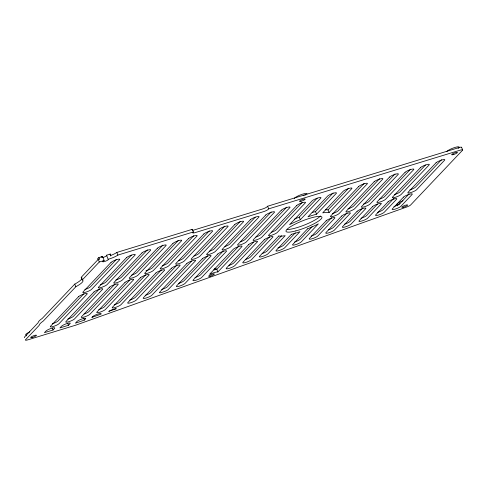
<?xml version="1.0" encoding="UTF-8"?>
<svg xmlns="http://www.w3.org/2000/svg" width="487" height="487" viewBox="0 0 487 487"><rect width="100%" height="100%" fill="white"/><g stroke="black" fill="none" stroke-linecap="round" stroke-linejoin="round"><path stroke-width="0.73" d="M81.889 277.797A19.303 3.719 -21.6 0 1 74.754 284.122L42.217 318.413A23.169 4.462 -21.6 0 0 38.15 322.698L24.527 337.053A3.859 0.743 -21.6 0 0 24.606 337.57M193.382 231.946L192.882 232.476A3.859 0.743 -21.6 0 0 195.177 232.609L263.607 211.638A3.859 0.743 -21.6 0 0 268.148 209.404L268.654 208.874L460.172 150.173A3.859 0.743 -21.6 0 1 462.473 150.306L410.638 204.978A3.859 0.743 -21.6 0 1 406.864 206.957L76.362 324.957A3.859 0.743 -21.6 0 1 75.595 325.213L27.875 339.835A3.859 0.743 -21.6 0 1 25.574 339.695L39.197 325.34A23.169 4.462 -21.6 0 1 43.264 321.055L75.802 286.764A19.303 3.719 -21.6 0 0 82.254 279.964L81.207 277.322L98.258 259.352L99.415 258.999L98.861 257.586L102.556 256.454L104.157 260.508A3.086 0.597 -21.6 0 0 102.97 261.811A3.086 0.597 -21.6 0 0 106.805 260.636A3.086 0.597 -21.6 0 0 108.132 259.291L109.66 258.822A7.719 1.485 -21.6 0 0 117.866 255.091L193.382 231.946L192.341 229.304L116.819 252.449A7.725 1.485 -21.6 0 1 110.774 255.438A6.757 1.303 -21.6 0 1 110.549 255.985M82.254 279.964L99.305 261.994L104.157 260.508M83.947 293.649L57.996 321.018A4.827 0.931 -21.6 0 1 52.322 323.806M116.454 259.358L90.509 286.727A4.827 0.931 -21.6 0 1 84.829 289.515M52.998 330.034L54.562 328.39A4.827 0.931 -21.6 0 0 51.683 328.226A4.827 0.931 -21.6 0 0 46.009 331.014L44.445 332.658L52.998 330.034L52.212 328.055M99.421 288.901L73.476 316.276A4.827 0.931 -21.6 0 1 67.796 319.064M131.411 255.158L105.983 281.985A4.827 0.931 -21.6 0 1 100.304 284.773M68.478 325.292L70.037 323.648A4.827 0.931 -21.6 0 0 67.163 323.478A4.827 0.931 -21.6 0 0 61.484 326.266L59.925 327.915L68.478 325.292L67.693 323.313M114.902 284.158L88.951 311.528A4.827 0.931 -21.6 0 1 84.038 314.066M147.409 249.868L121.464 277.237A4.827 0.931 -21.6 0 1 115.784 280.031M84.391 320.087L85.517 318.9A4.827 0.931 -21.6 0 0 82.638 318.735A4.827 0.931 -21.6 0 0 76.964 321.523L75.4 323.173L80.446 321.493A4.827 0.931 -21.6 0 0 81.14 321.243L84.391 320.087L83.612 318.102M129.859 279.964L104.431 306.786A4.827 0.931 -21.6 0 1 98.751 309.574M162.889 245.125L136.938 272.495A4.827 0.931 -21.6 0 1 131.259 275.283M145.857 274.674L119.905 302.043A4.827 0.931 -21.6 0 1 114.232 304.832M178.364 240.383L152.419 267.753A4.827 0.931 -21.6 0 1 146.015 270.748M191.835 229.834L192.341 229.304M161.337 269.926L135.386 297.301A4.827 0.931 -21.6 0 1 129.706 300.089M193.844 235.635L167.893 263.01A4.827 0.931 -21.6 0 1 162.214 265.799M176.811 265.184L150.86 292.553A4.827 0.931 -21.6 0 1 145.187 295.341M209.319 230.893L183.374 258.262A4.827 0.931 -21.6 0 1 178.455 260.801M191.756 261.002L167.242 286.861A3.859 0.743 -21.6 0 1 163.462 288.84L161.629 289.497M224.799 226.151L198.848 253.52A4.827 0.931 -21.6 0 1 193.936 256.059M207.779 255.681L184.062 280.701A4.827 0.931 -21.6 0 1 178.382 283.489M240.274 221.402L214.329 248.778A4.827 0.931 -21.6 0 1 209.41 251.316M223.265 250.927L200.662 274.771A4.827 0.931 -21.6 0 1 194.983 277.56M255.231 217.208L229.803 244.03A4.827 0.931 -21.6 0 1 224.891 246.568M461.426 147.664A3.859 0.743 -21.6 0 0 459.125 147.531L267.607 206.232L267.101 206.762A3.859 0.743 -21.6 0 1 262.56 208.996L194.136 229.967A3.859 0.743 -21.6 0 1 192.572 230.333M213.799 269.786A7.725 1.485 -21.6 0 1 216.818 269.311L238.709 246.215M271.229 211.918L245.284 239.287A4.827 0.931 -21.6 0 1 240.365 241.826M217.866 271.953L241.844 246.659A4.827 0.931 -21.6 0 0 238.971 246.495A4.827 0.931 -21.6 0 0 233.291 249.283L209.574 274.297A7.725 1.485 -21.6 0 1 217.866 271.953L216.818 269.311M253.666 242.021L233.857 262.919A4.827 0.931 -21.6 0 1 228.945 265.458M286.709 207.17L260.758 234.545A4.827 0.931 -21.6 0 1 255.845 237.084M269.676 236.725L250.452 256.996A4.827 0.931 -21.6 0 1 245.539 259.534M302.183 202.428L276.239 229.803A4.827 0.931 -21.6 0 1 271.32 232.342M281.559 235.769L267.053 251.067A4.827 0.931 -21.6 0 1 262.14 253.605M294.294 219.223A28.958 5.576 -21.6 0 1 299.28 217.08L317.183 198.191M300.327 219.722L320.787 198.136A4.827 0.931 -21.6 0 0 317.908 197.972A4.827 0.931 -21.6 0 0 312.228 200.76L289.57 224.659A28.958 5.576 -21.6 0 1 300.327 219.722L299.28 217.08M295.341 232.81L283.653 245.144A4.827 0.931 -21.6 0 1 277.974 247.932M312.179 212.496A28.958 5.576 -21.6 0 1 315.479 211.571L333.138 192.943M316.526 214.213L336.261 193.394A4.827 0.931 -21.6 0 0 333.388 193.223A4.827 0.931 -21.6 0 0 327.708 196.018L307.973 216.831A28.958 5.576 -21.6 0 1 316.526 214.213L315.479 211.571M312.137 226.68L300.248 239.214A4.827 0.931 -21.6 0 1 294.574 242.009M325.365 209.794A28.958 5.576 -21.6 0 1 328.037 209.909L348.631 188.183M329.078 212.551L351.742 188.652A4.827 0.931 -21.6 0 0 348.862 188.481A4.827 0.931 -21.6 0 0 343.183 191.269L322.723 212.856A28.958 5.576 -21.6 0 1 329.078 212.551L328.037 209.909M331.623 217.701L316.848 233.291A4.827 0.931 -21.6 0 1 311.169 236.079M364.093 183.453L338.148 210.822A4.827 0.931 -21.6 0 1 332.469 213.61M347.048 213.02L333.443 227.362A4.827 0.931 -21.6 0 1 328.53 229.901M379.574 178.711L353.623 206.08A4.827 0.931 -21.6 0 1 347.943 208.868M362.535 208.259L350.043 221.439A4.827 0.931 -21.6 0 1 344.364 224.227M395.048 173.962L369.103 201.338A4.827 0.931 -21.6 0 1 363.424 204.126M377.51 204.053L366.644 215.51A4.827 0.931 -21.6 0 1 360.964 218.304M410.529 169.22L384.578 196.59A4.827 0.931 -21.6 0 1 379.665 199.134M394.032 198.203L383.239 209.587A4.827 0.931 -21.6 0 1 377.565 212.375M425.486 165.026L400.058 191.848A4.827 0.931 -21.6 0 1 394.379 194.636M409.013 193.984L399.839 203.663A4.827 0.931 -21.6 0 1 399.103 204.242A6.757 1.303 -21.6 0 1 399.894 203.791M441.484 159.736L415.533 187.105A4.827 0.931 -21.6 0 1 409.853 189.893M102.361 257.629A3.086 0.597 -21.6 0 0 105.819 256.259A3.086 0.597 -21.6 0 0 106.531 255.237L108.059 254.768A7.719 1.485 -21.6 0 0 110.214 254.031L110.774 255.438M461.603 147.324L462.65 149.966M267.607 206.232L268.654 208.874M116.819 252.449L117.866 255.091M106.531 255.237L108.132 259.291M98.258 259.352L99.305 261.994M74.754 284.122L75.802 286.764M393.886 206.531A4.827 0.931 -21.6 0 0 398.762 204.461A6.757 1.303 -21.6 0 0 397.349 205.855M26.304 335.86A6.757 1.303 -21.6 0 1 26.59 335.525M303.249 195.518A6.757 1.303 -21.6 0 1 304.235 195.232M305.136 195.025A6.757 1.303 -21.6 0 1 305.921 194.885M214.274 269.908A6.757 1.303 -21.6 0 1 215.065 269.768M320.391 215.954A19.303 3.719 -21.6 0 1 305.288 224.677A19.303 3.719 -21.6 0 1 287.172 229.523M81.207 277.322A19.303 3.719 -21.6 0 1 81.627 277.529M98.867 259.407A6.757 1.303 -21.6 0 1 99.415 258.999M458.097 148.243A6.757 1.303 -21.6 0 1 458.748 148.182M110.214 254.031A6.757 1.303 -21.6 0 1 109.989 254.579M98.039 259.224A6.757 1.303 -21.6 0 1 98.861 257.586M101.107 257.428A3.086 0.597 -21.6 0 1 101.479 257.087M101.777 256.886A3.086 0.597 -21.6 0 1 102.556 256.454M446.719 151.615A6.757 1.303 -21.6 0 1 454.353 147.628A6.757 1.303 -21.6 0 1 458.973 147.61M397.112 204.784A6.757 1.303 -21.6 0 1 402.95 200.735M25.951 335.074A6.757 1.303 -21.6 0 1 29.701 331.909M294.434 198.538A6.757 1.303 -21.6 0 1 301.124 194.636A6.757 1.303 -21.6 0 1 306.999 193.948M214.505 268.361A6.757 1.303 -21.6 0 1 215.942 269.141M78.517 296.723L50.49 326.284A4.827 0.931 -21.6 0 0 53.369 326.448A4.827 0.931 -21.6 0 0 59.043 323.66L87.07 294.099A4.827 0.931 -21.6 0 0 84.19 293.935A4.827 0.931 -21.6 0 0 78.517 296.723M111.024 262.432L82.997 291.993A4.827 0.931 -21.6 0 0 85.876 292.157A4.827 0.931 -21.6 0 0 91.55 289.369L119.577 259.808A4.827 0.931 -21.6 0 0 116.703 259.644A4.827 0.931 -21.6 0 0 111.024 262.432M93.991 291.975L65.97 321.536A4.827 0.931 -21.6 0 0 68.844 321.706A4.827 0.931 -21.6 0 0 74.523 318.918L102.544 289.357A4.827 0.931 -21.6 0 0 99.671 289.187A4.827 0.931 -21.6 0 0 93.991 291.975M126.498 257.684L98.477 287.245A4.827 0.931 -21.6 0 0 101.351 287.415A4.827 0.931 -21.6 0 0 107.03 284.627L135.057 255.066A4.827 0.931 -21.6 0 0 132.178 254.896A4.827 0.931 -21.6 0 0 126.498 257.684M109.472 287.233L81.445 316.793A4.827 0.931 -21.6 0 0 84.324 316.964A4.827 0.931 -21.6 0 0 89.998 314.17L118.024 284.609A4.827 0.931 -21.6 0 0 115.145 284.445A4.827 0.931 -21.6 0 0 109.472 287.233M141.979 252.942L113.952 282.503A4.827 0.931 -21.6 0 0 116.831 282.673A4.827 0.931 -21.6 0 0 122.505 279.879L150.532 250.318A4.827 0.931 -21.6 0 0 147.658 250.154A4.827 0.931 -21.6 0 0 141.979 252.942M92.439 316.781L91.818 317.433L100.992 314.158A4.827 0.931 -21.6 0 0 98.118 313.993A4.827 0.931 -21.6 0 0 92.439 316.781M124.946 282.49L96.925 312.051A4.827 0.931 -21.6 0 0 99.798 312.216A4.827 0.931 -21.6 0 0 105.478 309.428L133.499 279.867A4.827 0.931 -21.6 0 0 130.626 279.702A4.827 0.931 -21.6 0 0 124.946 282.49M157.453 248.2L129.432 277.76A4.827 0.931 -21.6 0 0 132.306 277.925A4.827 0.931 -21.6 0 0 137.985 275.137L166.012 245.576A4.827 0.931 -21.6 0 0 163.133 245.411A4.827 0.931 -21.6 0 0 157.453 248.2M140.426 277.742L112.4 307.309A4.827 0.931 -21.6 0 0 115.279 307.474A4.827 0.931 -21.6 0 0 120.953 304.685L148.979 275.125A4.827 0.931 -21.6 0 0 146.1 274.954A4.827 0.931 -21.6 0 0 140.426 277.742M172.934 243.451L144.907 273.018A4.827 0.931 -21.6 0 0 147.786 273.183A4.827 0.931 -21.6 0 0 153.46 270.395L181.487 240.834A4.827 0.931 -21.6 0 0 178.613 240.663A4.827 0.931 -21.6 0 0 172.934 243.451M155.901 273L127.88 302.561A4.827 0.931 -21.6 0 0 130.753 302.731A4.827 0.931 -21.6 0 0 136.433 299.943L164.454 270.382A4.827 0.931 -21.6 0 0 161.581 270.212A4.827 0.931 -21.6 0 0 155.901 273M188.408 238.709L160.387 268.27A4.827 0.931 -21.6 0 0 163.261 268.44A4.827 0.931 -21.6 0 0 168.94 265.652L196.967 236.092A4.827 0.931 -21.6 0 0 194.088 235.921A4.827 0.931 -21.6 0 0 188.408 238.709M171.381 268.258L143.355 297.819A4.827 0.931 -21.6 0 0 146.234 297.983A4.827 0.931 -21.6 0 0 151.907 295.195L179.934 265.634A4.827 0.931 -21.6 0 0 177.055 265.47A4.827 0.931 -21.6 0 0 171.381 268.258M203.889 233.967L175.862 263.528A4.827 0.931 -21.6 0 0 178.741 263.692A4.827 0.931 -21.6 0 0 184.415 260.904L212.442 231.343A4.827 0.931 -21.6 0 0 209.568 231.179A4.827 0.931 -21.6 0 0 203.889 233.967M186.856 263.516L159.608 292.255A3.859 0.743 -21.6 0 0 162.67 292.139L164.509 291.482A3.859 0.743 -21.6 0 0 168.283 289.503L195.409 260.892A4.827 0.931 -21.6 0 0 192.535 260.722A4.827 0.931 -21.6 0 0 186.856 263.516M219.363 229.225L191.342 258.786A4.827 0.931 -21.6 0 0 194.216 258.95A4.827 0.931 -21.6 0 0 199.895 256.162L227.922 226.601A4.827 0.931 -21.6 0 0 225.043 226.431A4.827 0.931 -21.6 0 0 219.363 229.225M202.336 258.767L176.556 285.96A4.827 0.931 -21.6 0 0 179.429 286.131A4.827 0.931 -21.6 0 0 185.109 283.343L210.889 256.15A4.827 0.931 -21.6 0 0 208.01 255.979A4.827 0.931 -21.6 0 0 202.336 258.767M234.844 224.477L206.817 254.037A4.827 0.931 -21.6 0 0 209.696 254.208A4.827 0.931 -21.6 0 0 215.37 251.42L243.397 221.859A4.827 0.931 -21.6 0 0 240.523 221.688A4.827 0.931 -21.6 0 0 234.844 224.477M217.811 254.025L193.15 280.037A4.827 0.931 -21.6 0 0 196.03 280.202A4.827 0.931 -21.6 0 0 201.709 277.413L226.364 251.402A4.827 0.931 -21.6 0 0 223.49 251.237A4.827 0.931 -21.6 0 0 217.811 254.025M250.318 219.734L222.297 249.295A4.827 0.931 -21.6 0 0 225.171 249.466A4.827 0.931 -21.6 0 0 230.85 246.672L258.877 217.111A4.827 0.931 -21.6 0 0 255.998 216.946A4.827 0.931 -21.6 0 0 250.318 219.734M265.799 214.992L237.772 244.553A4.827 0.931 -21.6 0 0 240.651 244.718A4.827 0.931 -21.6 0 0 246.325 241.929L274.351 212.369A4.827 0.931 -21.6 0 0 271.478 212.204A4.827 0.931 -21.6 0 0 265.799 214.992M248.766 244.535L226.352 268.185A4.827 0.931 -21.6 0 0 229.225 268.349A4.827 0.931 -21.6 0 0 234.904 265.561L257.319 241.917A4.827 0.931 -21.6 0 0 254.445 241.747A4.827 0.931 -21.6 0 0 248.766 244.535M281.273 210.244L253.252 239.805A4.827 0.931 -21.6 0 0 256.125 239.975A4.827 0.931 -21.6 0 0 261.805 237.187L289.832 207.626A4.827 0.931 -21.6 0 0 286.953 207.456A4.827 0.931 -21.6 0 0 281.273 210.244M264.246 239.793L242.946 262.262A4.827 0.931 -21.6 0 0 245.825 262.426A4.827 0.931 -21.6 0 0 251.499 259.638L272.799 237.169A4.827 0.931 -21.6 0 0 269.926 237.005A4.827 0.931 -21.6 0 0 264.246 239.793M296.753 205.502L268.727 235.063A4.827 0.931 -21.6 0 0 271.606 235.233A4.827 0.931 -21.6 0 0 277.28 232.445L305.306 202.884A4.827 0.931 -21.6 0 0 302.433 202.714A4.827 0.931 -21.6 0 0 296.753 205.502M278.838 235.982L259.547 256.332A4.827 0.931 -21.6 0 0 262.42 256.503A4.827 0.931 -21.6 0 0 268.1 253.709L285.193 235.678A28.958 5.576 -21.6 0 1 278.838 235.982M291.396 234.32L276.141 250.409A4.827 0.931 -21.6 0 0 279.021 250.574A4.827 0.931 -21.6 0 0 284.7 247.786L299.949 231.696A28.958 5.576 -21.6 0 1 291.396 234.32M307.595 228.811L292.742 244.48A4.827 0.931 -21.6 0 0 295.615 244.651A4.827 0.931 -21.6 0 0 301.295 241.856L318.346 223.868A28.958 5.576 -21.6 0 1 307.595 228.811M326.156 220.818L309.342 238.557A4.827 0.931 -21.6 0 0 312.216 238.721A4.827 0.931 -21.6 0 0 317.895 235.933L334.709 218.194A4.827 0.931 -21.6 0 0 331.836 218.03A4.827 0.931 -21.6 0 0 326.156 220.818M358.663 186.527L330.636 216.088A4.827 0.931 -21.6 0 0 333.516 216.258A4.827 0.931 -21.6 0 0 339.189 213.464L367.216 183.903A4.827 0.931 -21.6 0 0 364.343 183.739A4.827 0.931 -21.6 0 0 358.663 186.527M341.631 216.076L325.937 232.628A4.827 0.931 -21.6 0 0 328.816 232.798A4.827 0.931 -21.6 0 0 334.49 230.004L350.183 213.452A4.827 0.931 -21.6 0 0 347.31 213.288A4.827 0.931 -21.6 0 0 341.631 216.076M374.138 181.785L346.117 211.346A4.827 0.931 -21.6 0 0 348.99 211.51A4.827 0.931 -21.6 0 0 354.67 208.722L382.697 179.161A4.827 0.931 -21.6 0 0 379.817 178.997A4.827 0.931 -21.6 0 0 374.138 181.785M357.111 211.328L342.538 226.705A4.827 0.931 -21.6 0 0 345.411 226.869A4.827 0.931 -21.6 0 0 351.09 224.081L365.664 208.71A4.827 0.931 -21.6 0 0 362.791 208.539A4.827 0.931 -21.6 0 0 357.111 211.328M389.618 177.037L361.591 206.598A4.827 0.931 -21.6 0 0 364.471 206.768A4.827 0.931 -21.6 0 0 370.144 203.98L398.171 174.419A4.827 0.931 -21.6 0 0 395.298 174.249A4.827 0.931 -21.6 0 0 389.618 177.037M372.585 206.585L359.132 220.775A4.827 0.931 -21.6 0 0 362.011 220.946A4.827 0.931 -21.6 0 0 367.691 218.152L381.138 203.962A4.827 0.931 -21.6 0 0 378.265 203.797A4.827 0.931 -21.6 0 0 372.585 206.585M405.093 172.295L377.072 201.855A4.827 0.931 -21.6 0 0 379.945 202.026A4.827 0.931 -21.6 0 0 385.625 199.232L413.652 169.671A4.827 0.931 -21.6 0 0 410.772 169.506A4.827 0.931 -21.6 0 0 405.099 172.295M388.066 201.843L375.733 214.852A4.827 0.931 -21.6 0 0 378.606 215.017A4.827 0.931 -21.6 0 0 384.286 212.229L396.619 199.22A4.827 0.931 -21.6 0 0 393.746 199.055A4.827 0.931 -21.6 0 0 388.066 201.843M420.573 167.552L392.546 197.113A4.827 0.931 -21.6 0 0 395.426 197.278A4.827 0.931 -21.6 0 0 401.099 194.49L429.126 164.929A4.827 0.931 -21.6 0 0 426.253 164.764A4.827 0.931 -21.6 0 0 420.573 167.552M403.54 197.101L392.333 208.923A4.827 0.931 -21.6 0 0 395.207 209.093A4.827 0.931 -21.6 0 0 400.886 206.305L412.093 194.477A4.827 0.931 -21.6 0 0 409.22 194.307A4.827 0.931 -21.6 0 0 403.54 197.101M436.054 162.81L408.027 192.371A4.827 0.931 -21.6 0 0 410.9 192.535A4.827 0.931 -21.6 0 0 416.58 189.747L444.607 160.186A4.827 0.931 -21.6 0 0 441.727 160.016A4.827 0.931 -21.6 0 0 436.054 162.81M116.137 308.752L108.747 311.388A4.827 0.931 -21.6 0 1 116.137 308.752M295.871 230.893A19.303 3.719 -21.6 0 0 321.931 217.226A19.303 3.719 -21.6 0 0 294.081 224.677A19.303 3.719 -21.6 0 0 295.871 230.893M32.179 337.497A3.086 0.597 -21.6 0 0 36.415 335.306A3.086 0.597 -21.6 0 0 32.02 336.45A3.086 0.597 -21.6 0 0 32.179 337.497M210.122 276.19A3.086 0.597 -21.6 0 0 214.359 273.998A3.086 0.597 -21.6 0 0 209.958 275.149A3.086 0.597 -21.6 0 0 210.122 276.19M403.339 207.206A3.086 0.597 -21.6 0 0 407.576 205.015A3.086 0.597 -21.6 0 0 403.175 206.159A3.086 0.597 -21.6 0 0 403.339 207.206M453.154 154.659A3.086 0.597 -21.6 0 0 457.39 152.474A3.086 0.597 -21.6 0 0 452.989 153.618A3.086 0.597 -21.6 0 0 453.154 154.659M300.978 201.301A3.086 0.597 -21.6 0 0 305.215 199.116A3.086 0.597 -21.6 0 0 300.814 200.26A3.086 0.597 -21.6 0 0 300.978 201.301"/></g></svg>
